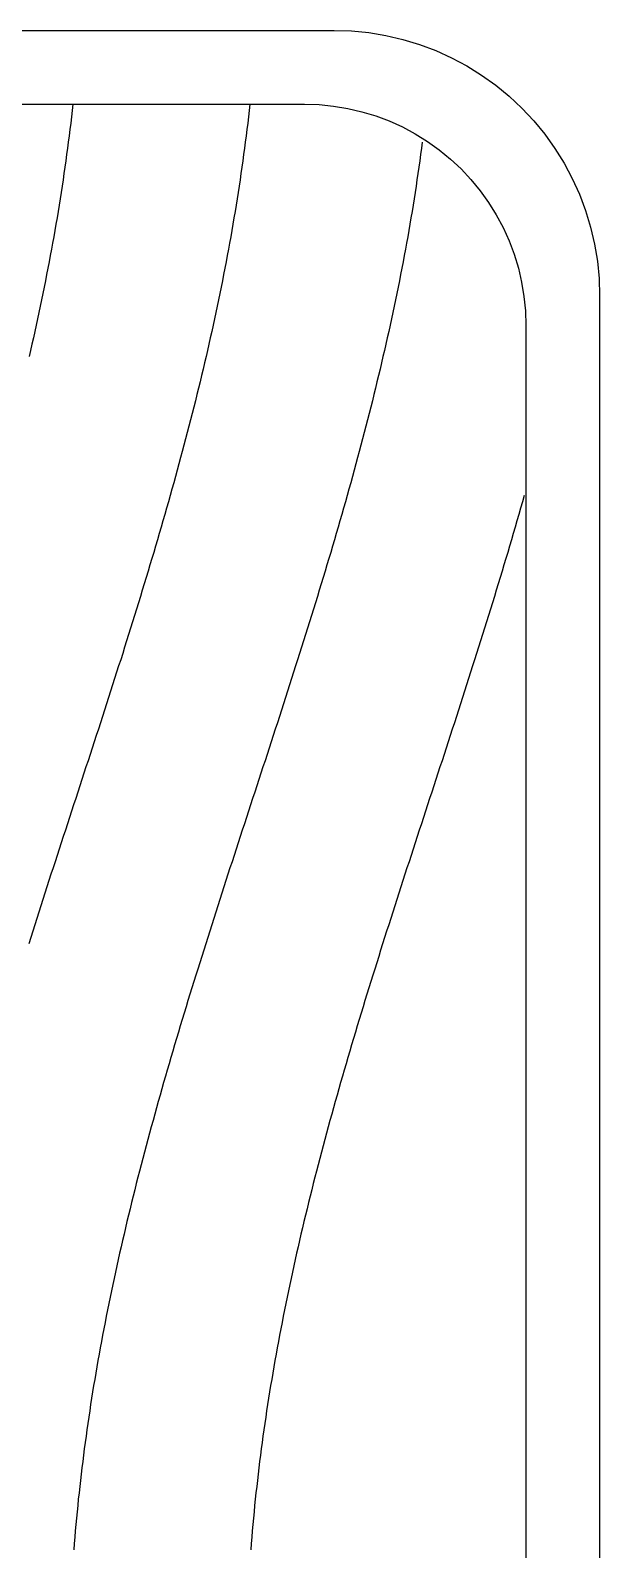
# Model space of a CAD drawing. Header units: millimetres. Extents: x 8 to 232, y 8 to 232.
# Drawn here: x 193.4 to 232, y 129 to 232 of the extents above; entities that cross this region are included whole.
import ezdxf

# ---------------------------------------------------------------- set-up
doc = ezdxf.new("R2010")
doc.units = ezdxf.units.MM
doc.layers.add('STUDY_GUIDES', color=7, linetype='Continuous')

msp = doc.modelspace()

# ---------------------------------------------------------------- linework, layer by layer
at = {"layer": 'STUDY_GUIDES'}
for points in [[(26, 232), (214, 232), (215.1773, 231.9615), (216.3495, 231.846), (217.5116, 231.6541), (218.6587, 231.3867), (219.7859, 231.0447), (220.8883, 230.6298), (221.9612, 230.1437), (223, 229.5885), (224.0003, 228.9665), (224.9577, 228.2804), (225.8682, 227.5331), (226.7279, 226.7279), (227.5331, 225.8682), (228.2804, 224.9577), (228.9665, 224.0003), (229.5885, 223), (230.1437, 221.9612), (230.6298, 220.8883), (231.0447, 219.7859), (231.3867, 218.6587), (231.6541, 217.5116), (231.846, 216.3495), (231.9615, 215.1773), (232, 214), (232, 26)], [(28, 227), (212, 227), (212.981, 226.9679), (213.9579, 226.8717), (214.9264, 226.7118), (215.8823, 226.4889), (216.8216, 226.204), (217.7403, 225.8582), (218.6343, 225.4531), (219.5, 224.9904), (220.3336, 224.472), (221.1314, 223.9003), (221.8902, 223.2776), (222.6066, 222.6066), (223.2776, 221.8902), (223.9003, 221.1314), (224.472, 220.3336), (224.9904, 219.5), (225.4531, 218.6343), (225.8582, 217.7403), (226.204, 216.8216), (226.4889, 215.8823), (226.7118, 214.9264), (226.8717, 213.9579), (226.9679, 212.981), (227, 212), (227, 28)], [(208.283, 227), (208.2355, 226.572), (208.1866, 226.144), (208.1361, 225.716), (208.0842, 225.288), (208.0309, 224.86), (207.9761, 224.432), (207.9199, 224.004), (207.8622, 223.576), (207.8031, 223.148), (207.7426, 222.72), (207.6806, 222.292), (207.6173, 221.864), (207.5526, 221.436), (207.4865, 221.008), (207.419, 220.58), (207.3501, 220.152), (207.2799, 219.724), (207.2083, 219.296), (207.1354, 218.868), (207.0611, 218.44), (206.9855, 218.012), (206.9086, 217.584), (206.8304, 217.156), (206.7509, 216.728), (206.6701, 216.3), (206.588, 215.872), (206.5047, 215.444), (206.4201, 215.016), (206.3343, 214.588), (206.2472, 214.16), (206.1589, 213.732), (206.0694, 213.304), (205.9787, 212.876), (205.8868, 212.448), (205.7937, 212.02), (205.6994, 211.592), (205.604, 211.164), (205.5075, 210.736), (205.4098, 210.308), (205.311, 209.88), (205.2111, 209.452), (205.1101, 209.024), (205.0081, 208.596), (204.9049, 208.168), (204.8007, 207.74), (204.6955, 207.312), (204.5892, 206.884), (204.4819, 206.456), (204.3736, 206.028), (204.2643, 205.6), (204.1541, 205.172), (204.0429, 204.744), (203.9307, 204.316), (203.8176, 203.888), (203.7036, 203.46), (203.5887, 203.032), (203.4729, 202.604), (203.3562, 202.176), (203.2387, 201.748), (203.1203, 201.32), (203.0011, 200.892), (202.881, 200.464), (202.7602, 200.036), (202.6386, 199.608), (202.5162, 199.18), (202.393, 198.752), (202.2691, 198.324), (202.1445, 197.896), (202.0192, 197.468), (201.8932, 197.04), (201.7665, 196.612), (201.6392, 196.184), (201.5112, 195.756), (201.3825, 195.328), (201.2533, 194.9), (201.1235, 194.472), (200.993, 194.044), (200.8621, 193.616), (200.7305, 193.188), (200.5985, 192.76), (200.4659, 192.332), (200.3328, 191.904), (200.1993, 191.476), (200.0653, 191.048), (199.9308, 190.62), (199.7959, 190.192), (199.6606, 189.764), (199.5249, 189.336), (199.3888, 188.908), (199.2523, 188.48), (199.1155, 188.052), (198.9784, 187.624), (198.841, 187.196), (198.7033, 186.768), (198.5652, 186.34), (198.427, 185.912), (198.2885, 185.484), (198.1497, 185.056), (198.0108, 184.628), (197.8717, 184.2), (197.7324, 183.772), (197.5929, 183.344), (197.4533, 182.916), (197.3136, 182.488), (197.1738, 182.06), (197.0339, 181.632), (196.8939, 181.204), (196.7539, 180.776), (196.6139, 180.348), (196.4738, 179.92), (196.3338, 179.492), (196.1937, 179.064), (196.0537, 178.636), (195.9138, 178.208), (195.7739, 177.78), (195.6341, 177.352), (195.4945, 176.924), (195.3549, 176.496), (195.2155, 176.068), (195.0763, 175.64), (194.9372, 175.212), (194.7984, 174.784), (194.6597, 174.356), (194.5213, 173.928), (194.3831, 173.5), (194.2452, 173.072), (194.1076, 172.644), (193.9703, 172.216), (193.8333, 171.788), (193.6966, 171.36), (193.5603, 170.932), (193.4244, 170.504), (193.2888, 170.076)], [(196.283, 227), (196.2355, 226.572), (196.1866, 226.144), (196.1361, 225.716), (196.0842, 225.288), (196.0309, 224.86), (195.9761, 224.432), (195.9199, 224.004), (195.8622, 223.576), (195.8031, 223.148), (195.7426, 222.72), (195.6806, 222.292), (195.6173, 221.864), (195.5526, 221.436), (195.4865, 221.008), (195.419, 220.58), (195.3501, 220.152), (195.2799, 219.724), (195.2083, 219.296), (195.1354, 218.868), (195.0611, 218.44), (194.9855, 218.012), (194.9086, 217.584), (194.8304, 217.156), (194.7509, 216.728), (194.6701, 216.3), (194.588, 215.872), (194.5047, 215.444), (194.4201, 215.016), (194.3343, 214.588), (194.2472, 214.16), (194.1589, 213.732), (194.0694, 213.304), (193.9787, 212.876), (193.8868, 212.448), (193.7937, 212.02), (193.6994, 211.592), (193.604, 211.164), (193.5075, 210.736), (193.4098, 210.308), (193.311, 209.88)], [(219.9761, 224.432), (219.9199, 224.004), (219.8622, 223.576), (219.8031, 223.148), (219.7426, 222.72), (219.6806, 222.292), (219.6173, 221.864), (219.5526, 221.436), (219.4865, 221.008), (219.419, 220.58), (219.3501, 220.152), (219.2799, 219.724), (219.2083, 219.296), (219.1354, 218.868), (219.0611, 218.44), (218.9855, 218.012), (218.9086, 217.584), (218.8304, 217.156), (218.7509, 216.728), (218.6701, 216.3), (218.588, 215.872), (218.5047, 215.444), (218.4201, 215.016), (218.3343, 214.588), (218.2472, 214.16), (218.1589, 213.732), (218.0694, 213.304), (217.9787, 212.876), (217.8868, 212.448), (217.7937, 212.02), (217.6994, 211.592), (217.604, 211.164), (217.5075, 210.736), (217.4098, 210.308), (217.311, 209.88), (217.2111, 209.452), (217.1101, 209.024), (217.0081, 208.596), (216.9049, 208.168), (216.8007, 207.74), (216.6955, 207.312), (216.5892, 206.884), (216.4819, 206.456), (216.3736, 206.028), (216.2643, 205.6), (216.1541, 205.172), (216.0429, 204.744), (215.9307, 204.316), (215.8176, 203.888), (215.7036, 203.46), (215.5887, 203.032), (215.4729, 202.604), (215.3562, 202.176), (215.2387, 201.748), (215.1203, 201.32), (215.0011, 200.892), (214.881, 200.464), (214.7602, 200.036), (214.6386, 199.608), (214.5162, 199.18), (214.393, 198.752), (214.2691, 198.324), (214.1445, 197.896), (214.0192, 197.468), (213.8932, 197.04), (213.7665, 196.612), (213.6392, 196.184), (213.5112, 195.756), (213.3825, 195.328), (213.2533, 194.9), (213.1235, 194.472), (212.993, 194.044), (212.8621, 193.616), (212.7305, 193.188), (212.5985, 192.76), (212.4659, 192.332), (212.3328, 191.904), (212.1993, 191.476), (212.0653, 191.048), (211.9308, 190.62), (211.7959, 190.192), (211.6606, 189.764), (211.5249, 189.336), (211.3888, 188.908), (211.2523, 188.48), (211.1155, 188.052), (210.9784, 187.624), (210.841, 187.196), (210.7033, 186.768), (210.5652, 186.34), (210.427, 185.912), (210.2885, 185.484), (210.1497, 185.056), (210.0108, 184.628), (209.8717, 184.2), (209.7324, 183.772), (209.5929, 183.344), (209.4533, 182.916), (209.3136, 182.488), (209.1738, 182.06), (209.0339, 181.632), (208.8939, 181.204), (208.7539, 180.776), (208.6139, 180.348), (208.4738, 179.92), (208.3338, 179.492), (208.1937, 179.064), (208.0537, 178.636), (207.9138, 178.208), (207.7739, 177.78), (207.6341, 177.352), (207.4945, 176.924), (207.3549, 176.496), (207.2155, 176.068), (207.0763, 175.64), (206.9372, 175.212), (206.7984, 174.784), (206.6597, 174.356), (206.5213, 173.928), (206.3831, 173.5), (206.2452, 173.072), (206.1076, 172.644), (205.9703, 172.216), (205.8333, 171.788), (205.6966, 171.36), (205.5603, 170.932), (205.4244, 170.504), (205.2888, 170.076), (205.1536, 169.648), (205.0189, 169.22), (204.8846, 168.792), (204.7507, 168.364), (204.6174, 167.936), (204.4845, 167.508), (204.3521, 167.08), (204.2202, 166.652), (204.0889, 166.224), (203.9581, 165.796), (203.8279, 165.368), (203.6983, 164.94), (203.5693, 164.512), (203.4409, 164.084), (203.3132, 163.656), (203.1861, 163.228), (203.0596, 162.8), (202.9339, 162.372), (202.8088, 161.944), (202.6845, 161.516), (202.5608, 161.088), (202.438, 160.66), (202.3159, 160.232), (202.1945, 159.804), (202.074, 159.376), (201.9543, 158.948), (201.8354, 158.52), (201.7173, 158.092), (201.6001, 157.664), (201.4837, 157.236), (201.3682, 156.808), (201.2537, 156.38), (201.14, 155.952), (201.0272, 155.524), (200.9154, 155.096), (200.8046, 154.668), (200.6947, 154.24), (200.5858, 153.812), (200.4779, 153.384), (200.371, 152.956), (200.2651, 152.528), (200.1602, 152.1), (200.0564, 151.672), (199.9537, 151.244), (199.852, 150.816), (199.7514, 150.388), (199.6519, 149.96), (199.5535, 149.532), (199.4563, 149.104), (199.3602, 148.676), (199.2652, 148.248), (199.1714, 147.82), (199.0787, 147.392), (198.9873, 146.964), (198.897, 146.536), (198.808, 146.108), (198.7201, 145.68), (198.6335, 145.252), (198.5481, 144.824), (198.464, 144.396), (198.3811, 143.968), (198.2995, 143.54), (198.2192, 143.112), (198.1402, 142.684), (198.0625, 142.256), (197.9861, 141.828), (197.911, 141.4), (197.8372, 140.972), (197.7648, 140.544), (197.6937, 140.116), (197.624, 139.688), (197.5556, 139.26), (197.4887, 138.832), (197.4231, 138.404), (197.3589, 137.976), (197.296, 137.548), (197.2346, 137.12), (197.1747, 136.692), (197.1161, 136.264), (197.059, 135.836), (197.0033, 135.408), (196.949, 134.98), (196.8962, 134.552), (196.8448, 134.124), (196.795, 133.696), (196.7465, 133.268), (196.6996, 132.84), (196.6541, 132.412), (196.6102, 131.984), (196.5677, 131.556), (196.5267, 131.128), (196.4872, 130.7), (196.4493, 130.272), (196.4128, 129.844), (196.3779, 129.416), (196.3445, 128.988)], [(226.881, 200.464), (226.7602, 200.036), (226.6386, 199.608), (226.5162, 199.18), (226.393, 198.752), (226.2691, 198.324), (226.1445, 197.896), (226.0192, 197.468), (225.8932, 197.04), (225.7665, 196.612), (225.6392, 196.184), (225.5112, 195.756), (225.3825, 195.328), (225.2533, 194.9), (225.1235, 194.472), (224.993, 194.044), (224.8621, 193.616), (224.7305, 193.188), (224.5985, 192.76), (224.4659, 192.332), (224.3328, 191.904), (224.1993, 191.476), (224.0653, 191.048), (223.9308, 190.62), (223.7959, 190.192), (223.6606, 189.764), (223.5249, 189.336), (223.3888, 188.908), (223.2523, 188.48), (223.1155, 188.052), (222.9784, 187.624), (222.841, 187.196), (222.7033, 186.768), (222.5652, 186.34), (222.427, 185.912), (222.2885, 185.484), (222.1497, 185.056), (222.0108, 184.628), (221.8717, 184.2), (221.7324, 183.772), (221.5929, 183.344), (221.4533, 182.916), (221.3136, 182.488), (221.1738, 182.06), (221.0339, 181.632), (220.8939, 181.204), (220.7539, 180.776), (220.6139, 180.348), (220.4738, 179.92), (220.3338, 179.492), (220.1937, 179.064), (220.0537, 178.636), (219.9138, 178.208), (219.7739, 177.78), (219.6341, 177.352), (219.4945, 176.924), (219.3549, 176.496), (219.2155, 176.068), (219.0763, 175.64), (218.9372, 175.212), (218.7984, 174.784), (218.6597, 174.356), (218.5213, 173.928), (218.3831, 173.5), (218.2452, 173.072), (218.1076, 172.644), (217.9703, 172.216), (217.8333, 171.788), (217.6966, 171.36), (217.5603, 170.932), (217.4244, 170.504), (217.2888, 170.076), (217.1536, 169.648), (217.0189, 169.22), (216.8846, 168.792), (216.7507, 168.364), (216.6174, 167.936), (216.4845, 167.508), (216.3521, 167.08), (216.2202, 166.652), (216.0889, 166.224), (215.9581, 165.796), (215.8279, 165.368), (215.6983, 164.94), (215.5693, 164.512), (215.4409, 164.084), (215.3132, 163.656), (215.1861, 163.228), (215.0596, 162.8), (214.9339, 162.372), (214.8088, 161.944), (214.6845, 161.516), (214.5608, 161.088), (214.438, 160.66), (214.3159, 160.232), (214.1945, 159.804), (214.074, 159.376), (213.9543, 158.948), (213.8354, 158.52), (213.7173, 158.092), (213.6001, 157.664), (213.4837, 157.236), (213.3682, 156.808), (213.2537, 156.38), (213.14, 155.952), (213.0272, 155.524), (212.9154, 155.096), (212.8046, 154.668), (212.6947, 154.24), (212.5858, 153.812), (212.4779, 153.384), (212.371, 152.956), (212.2651, 152.528), (212.1602, 152.1), (212.0564, 151.672), (211.9537, 151.244), (211.852, 150.816), (211.7514, 150.388), (211.6519, 149.96), (211.5535, 149.532), (211.4563, 149.104), (211.3602, 148.676), (211.2652, 148.248), (211.1714, 147.82), (211.0787, 147.392), (210.9873, 146.964), (210.897, 146.536), (210.808, 146.108), (210.7201, 145.68), (210.6335, 145.252), (210.5481, 144.824), (210.464, 144.396), (210.3811, 143.968), (210.2995, 143.54), (210.2192, 143.112), (210.1402, 142.684), (210.0625, 142.256), (209.9861, 141.828), (209.911, 141.4), (209.8372, 140.972), (209.7648, 140.544), (209.6937, 140.116), (209.624, 139.688), (209.5556, 139.26), (209.4887, 138.832), (209.4231, 138.404), (209.3589, 137.976), (209.296, 137.548), (209.2346, 137.12), (209.1747, 136.692), (209.1161, 136.264), (209.059, 135.836), (209.0033, 135.408), (208.949, 134.98), (208.8962, 134.552), (208.8448, 134.124), (208.795, 133.696), (208.7465, 133.268), (208.6996, 132.84), (208.6541, 132.412), (208.6102, 131.984), (208.5677, 131.556), (208.5267, 131.128), (208.4872, 130.7), (208.4493, 130.272), (208.4128, 129.844), (208.3779, 129.416), (208.3445, 128.988)]]:
    msp.add_lwpolyline(points, dxfattribs=at)

doc.saveas('drawing.dxf')
